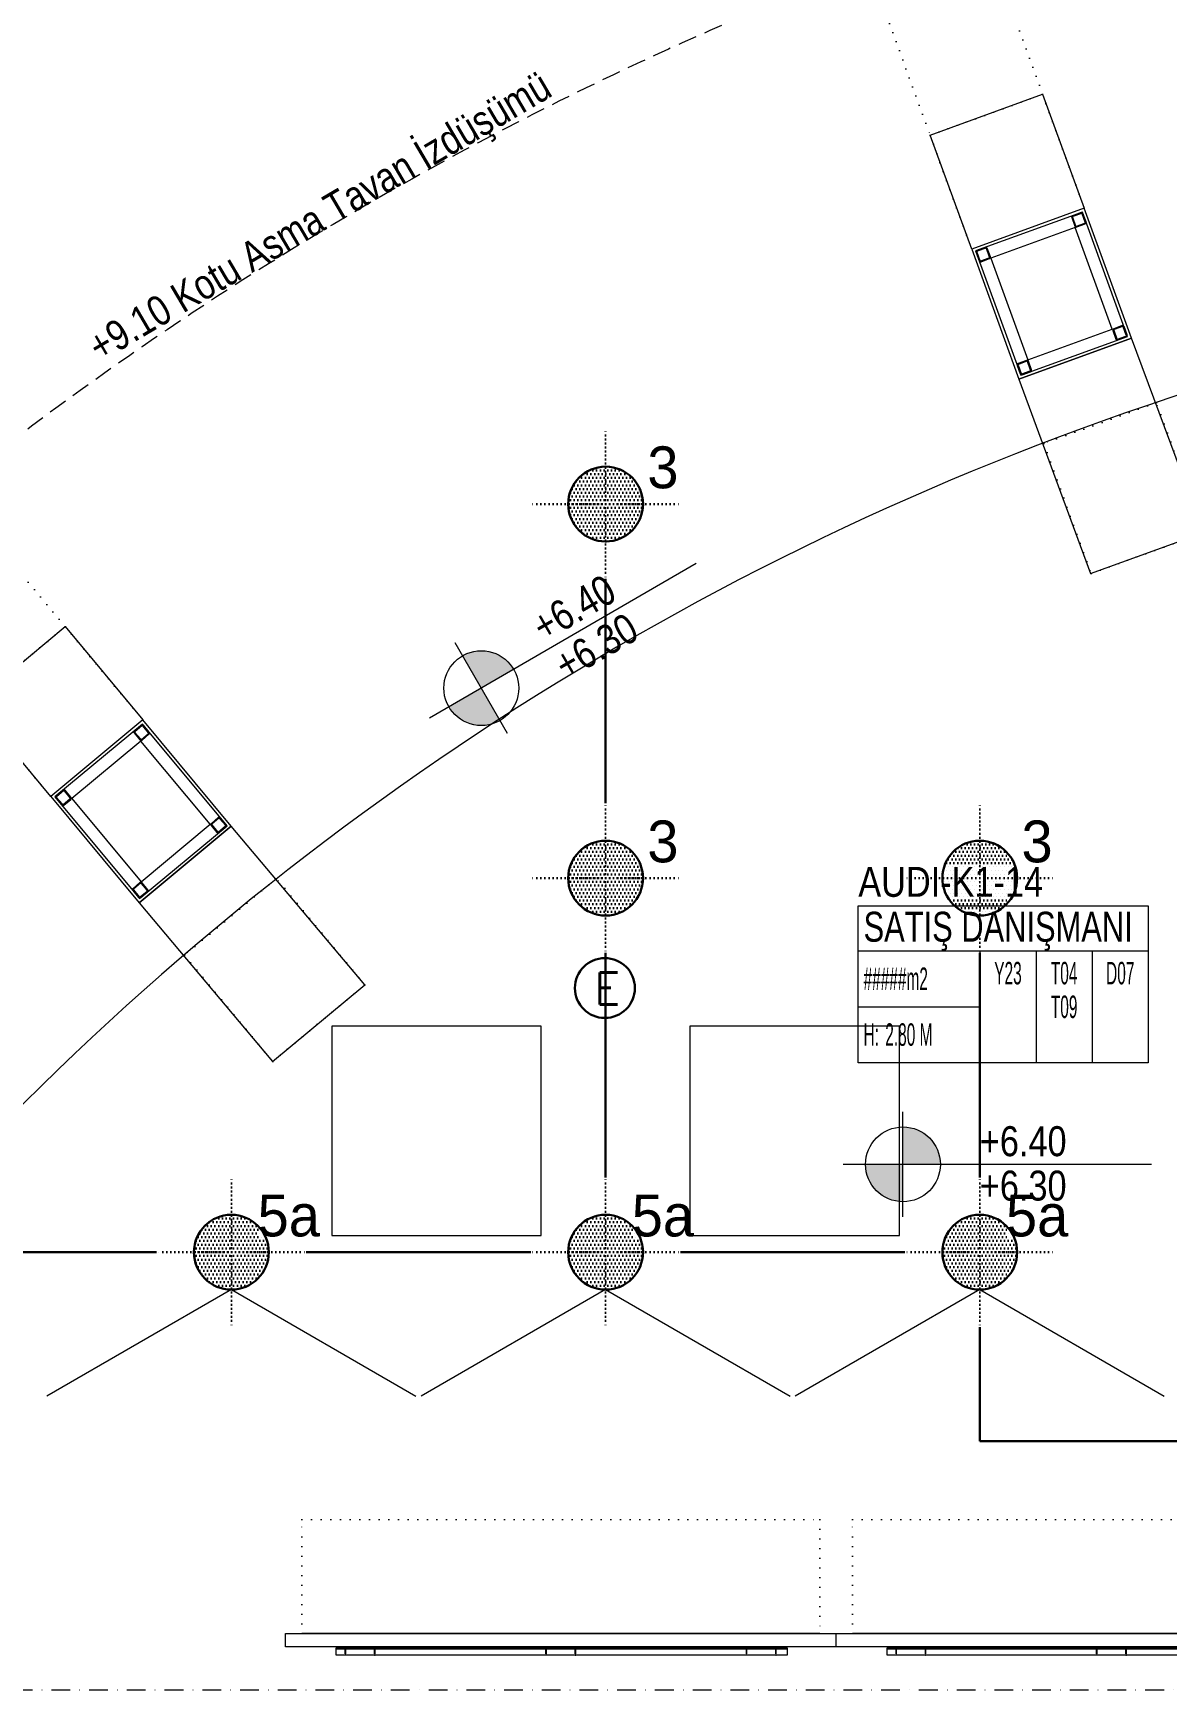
# Model space of a CAD drawing. Extents: x -1701 to 23780, y -363 to 7742.
# Drawn here: x 10022 to 10400, y 345 to 899 of the extents above; entities that cross this region are included whole.
import ezdxf
from ezdxf.enums import TextEntityAlignment as Align

# ---------------------------------------------------------------- set-up
doc = ezdxf.new("R2010")
doc.units = 0
doc.header["$LTSCALE"] = 25
doc.header["$MEASUREMENT"] = 0
doc.header["$PDMODE"] = 1
for name, pattern in [('Audi$0$DASHDOT2', [0.5, 0.25, -0.125, 0, -0.125]), ('Audi$0$DOT2', [0.125, 0, -0.125]), ('Audi$0$HIDDEN', [0.375, 0.25, -0.125]), ('DOT2', [0.125, 0, -0.125])]:
    doc.linetypes.add(name, pattern=pattern)
doc.layers.get('0').update_dxf_attribs({"color": 9, "lineweight": 9})
for name, color, linetype, lineweight in [('31', 9, 'Continuous', 9), ('Audi$0$05', 8, 'Continuous', 9), ('Audi$0$06C', 8, 'Continuous', 9), ('Audi$0$06D', 8, 'Continuous', 9), ('Audi$0$10', 8, 'Continuous', 9), ('Audi$0$11', 8, 'Continuous', 9), ('Audi$0$20', 8, 'Audi$0$DOT2', 9), ('Audi$0$21', 8, 'Continuous', 9), ('Audi$0$24', 8, 'Audi$0$DASHDOT2', 9), ('Audi$0$35', 8, 'Continuous', 9), ('E-ACİL AYDINLATMA KİTİ', 7, 'Continuous', 30), ('E-Aydınlatma', 7, 'Continuous', 30), ('E-KABLO', 7, 'Continuous', 30)]:
    doc.layers.add(name, color=color, linetype=linetype, lineweight=lineweight)
doc.styles.add('Audi$0$Arial', font='arial.ttf', dxfattribs={"height": 2.5})
doc.styles.add('Audi$0$MuuM_TEXT-STANDART', font='ARIALN.TTF')
doc.styles.add('E-YAZI', font='txttw.shx')
doc.styles.add('TX-TEXT', font='')
doc.styles.get('TX-TEXT').set_extended_font_data('TrSah Futura Lt BT')

# ---------------------------------------------------------------- blocks, each defined once
blk = doc.blocks.new('Audi$0$p-audi-furni')
at = {"layer": 'Audi$0$05', "lineweight": 0}
for p, q in [((0, 184), (4.5, 184)), ((0, 0), (0, 184)), ((4.5, 184), (4.5, 0)), ((4.5, 5.5), (4.5, 178.5)), ((-2.8, 166.99), (-0.3, 166.99)), ((-2.8, 16.34), (-2.8, 166.99)), ((-0.8, 164), (-0.8, 166.99)), ((-0.3, 164), (-0.3, 166.99)), ((-2.8, 163.8), (-2.8, 164)), ((-2.3, 163.8), (-2.3, 164)), ((-2.3, 164), (0, 164)), ((-2.3, 163.8), (0, 163.8)), ((-0.8, 154.2), (-0.8, 163.8)), ((-0.3, 154.2), (-0.3, 163.8)), ((-2.8, 154.2), (-2.8, 154)), ((-2.3, 154), (-2.3, 154.2)), ((-2.3, 154.2), (0, 154.2)), ((-2.3, 154), (0, 154)), ((-0.8, 97), (-0.8, 154)), ((-0.3, 97), (-0.3, 154)), ((-2.8, 96.8), (-2.8, 97)), ((-2.3, 96.8), (-2.3, 97)), ((-2.3, 97), (0, 97)), ((-2.3, 96.8), (0, 96.8)), ((-0.8, 87.2), (-0.8, 96.8)), ((-0.3, 87.2), (-0.3, 96.8)), ((-2.8, 87.2), (-2.8, 87)), ((-2.3, 87.2), (0, 87.2)), ((-2.3, 87), (-2.3, 87.2)), ((-2.3, 87), (0, 87)), ((-0.8, 30), (-0.8, 87)), ((-0.3, 30), (-0.3, 87)), ((-2.8, 29.8), (-2.8, 30)), ((-2.3, 29.8), (-2.3, 30)), ((-2.3, 30), (0, 30)), ((-2.3, 29.8), (0, 29.8)), ((-0.8, 20.2), (-0.8, 29.8)), ((-0.3, 20.2), (-0.3, 29.8)), ((-2.8, 20.2), (-2.8, 20)), ((-2.3, 20.2), (0, 20.2)), ((-2.3, 20), (-2.3, 20.2)), ((-2.3, 20), (0, 20)), ((-0.8, 16.34), (-0.8, 20)), ((-0.3, 16.34), (-0.3, 20)), ((-0.3, 16.34), (-2.8, 16.34)), ((0, 0), (4.5, 0)), ((0, 0), (4.5, 0)), ((0, -184), (0, 0)), ((4.5, 0), (4.5, -184)), ((4.5, -178.5), (4.5, -5.5)), ((-2.8, -17.01), (-0.3, -17.01)), ((-2.8, -167.66), (-2.8, -17.01)), ((-2.8, -20.2), (-2.8, -20)), ((-2.3, -20.2), (-2.3, -20)), ((-2.3, -20), (0, -20)), ((-2.3, -20.2), (0, -20.2)), ((-0.8, -20), (-0.8, -17.01)), ((-0.8, -29.8), (-0.8, -20.2)), ((-0.3, -20), (-0.3, -17.01)), ((-0.3, -29.8), (-0.3, -20.2)), ((-2.8, -29.8), (-2.8, -30)), ((-2.3, -30), (-2.3, -29.8)), ((-2.3, -29.8), (0, -29.8)), ((-2.3, -30), (0, -30)), ((-0.8, -87), (-0.8, -30)), ((-0.3, -87), (-0.3, -30)), ((-2.8, -87.2), (-2.8, -87)), ((-2.3, -87.2), (-2.3, -87)), ((-2.3, -87), (0, -87)), ((-2.3, -87.2), (0, -87.2)), ((-0.8, -96.8), (-0.8, -87.2)), ((-0.3, -96.8), (-0.3, -87.2)), ((-2.8, -96.8), (-2.8, -97)), ((-2.3, -96.8), (0, -96.8)), ((-2.3, -97), (-2.3, -96.8)), ((-2.3, -97), (0, -97)), ((-0.8, -154), (-0.8, -97)), ((-0.3, -154), (-0.3, -97)), ((-2.8, -154.2), (-2.8, -154)), ((-2.3, -154.2), (-2.3, -154)), ((-2.3, -154), (0, -154)), ((-2.3, -154.2), (0, -154.2)), ((-0.8, -163.8), (-0.8, -154.2)), ((-0.3, -163.8), (-0.3, -154.2)), ((-2.8, -163.8), (-2.8, -164)), ((-2.3, -163.8), (0, -163.8)), ((-2.3, -164), (-2.3, -163.8)), ((-2.3, -164), (0, -164)), ((-0.8, -167.66), (-0.8, -164)), ((-0.3, -167.66), (-0.3, -164)), ((-0.3, -167.66), (-2.8, -167.66)), ((0, -184), (4.5, -184))]:
    blk.add_line(p, q, dxfattribs=at)
at = {"layer": 'Audi$0$20', "color": 2, "lineweight": 0}
for p, q in [((4.5, 178.5), (42.5, 178.5)), ((42.5, 178.5), (42.5, 5.5)), ((42.5, 5.5), (4.5, 5.5)), ((4.5, -5.5), (42.5, -5.5)), ((42.5, -5.5), (42.5, -178.5)), ((42.5, -178.5), (4.5, -178.5))]:
    blk.add_line(p, q, dxfattribs=at)
blk = doc.blocks.new('Audi$0$0_elevationtarget-p')
h = blk.add_hatch(color=256)
h.paths.add_polyline_path([(2.5, 0, 0.414214), (0, 2.5), (0, 0)])
h.paths.add_polyline_path([(0, 0), (-2.5, 0, 0.414214), (0, -2.5)])
blk.add_line((0, -3.5), (0, 3.5))
blk.add_lwpolyline([(16.6, 0), (-4, 0)])
blk.add_circle((0, 0), 2.5)
at = {"style": 'Audi$0$Arial'}
blk.add_attdef('BITMISKOT', text='', height=2, dxfattribs=at).set_placement((4.5, 0), align=Align.BOTTOM_LEFT)
blk.add_attdef('KABAKOT', text='', height=2, dxfattribs=at).set_placement((4.5, -0.59), align=Align.TOP_LEFT)
blk = doc.blocks.new('Audi$0$Prf-40x40')
for points in [[(1.5, -2), (-1.5, -2, -0.414214), (-2, -1.5), (-2, 1.5, -0.414214), (-1.5, 2), (1.5, 2, -0.414214), (2, 1.5), (2, -1.5, -0.414214)], [(1.5, -1.7), (-1.5, -1.7, -0.414214), (-1.7, -1.5), (-1.7, 1.5, -0.414214), (-1.5, 1.7), (1.5, 1.7, -0.414214), (1.7, 1.5), (1.7, -1.5, -0.414214)]]:
    blk.add_lwpolyline(points, format="xyb", close=True)
at = {"color": 252}
blk.add_point((0, 0), dxfattribs=at)
blk = doc.blocks.new('Audi$0$p-kolon-eğri-3')
blk.add_lwpolyline([(29.51, -35.57), (60.28, -9.97), (86.19, -41.15), (55.45, -66.74)], close=True)
at = {"layer": 'Audi$0$06C'}
blk.add_lwpolyline([(115.72, -76.67), (84.96, -102.23), (129.46, -155.33), (160.36, -129.66), (115.72, -76.67)], close=True, dxfattribs=at)
at = {"layer": 'Audi$0$06D'}
blk.add_lwpolyline([(62.48, -67.35), (85.61, -95.19), (108.68, -76.02), (85.56, -48.18)], close=True, dxfattribs=at)
at = {"layer": 'Audi$0$11'}
for points in [[(55.44, -66.7), (84.96, -102.23), (115.72, -76.67), (86.21, -41.13)], [(56.85, -66.83), (85.09, -100.83), (114.31, -76.54), (86.08, -42.54)]]:
    blk.add_lwpolyline(points, close=True, dxfattribs=at)
at = {"layer": 'Audi$0$20', "lineweight": 0}
for points in [[(0, 0), (29.51, -35.53), (60.28, -9.97), (30.77, 25.57)], [(100.08, -119.69), (129.6, -155.22), (160.36, -129.66), (130.85, -94.12)]]:
    blk.add_lwpolyline(points, close=True, dxfattribs=at)
for points in [[(60.28, -9.97), (86.21, -41.13)], [(29.49, -35.55), (55.43, -66.72)]]:
    blk.add_lwpolyline(points, dxfattribs=at)
at = {"layer": 'Audi$0$10', "xscale": -0.9999999999999998, "rotation": 129.7265167688524}
for p in [(85.82, -45.36), (59.67, -67.09), (111.51, -76.27), (85.35, -98)]:
    blk.add_blockref('Audi$0$Prf-40x40', p, dxfattribs=at)
blk = doc.blocks.new('Audi$0$0_roomno2-flat-2')
at = {"layer": 'Audi$0$21'}
blk.add_lwpolyline([(96.88, -52.5), (0, -52.5), (0, 0), (96.88, 0)], close=True, dxfattribs=at)
for points in [[(0, -15), (96.88, -15)], [(40.62, -15), (40.62, -52.5)], [(59.38, -15), (59.38, -52.5)], [(78.12, -15), (78.12, -52.5)], [(0, -33.75), (40.62, -33.75)]]:
    blk.add_lwpolyline(points, dxfattribs=at)
at = {"layer": 'Audi$0$21', "style": 'Audi$0$MuuM_TEXT-STANDART', "width": 0.6}
blk.add_text('H:', height=7.5, dxfattribs=at).set_placement((1.75, -43.04), align=Align.MIDDLE_LEFT)
at = {"layer": 'Audi$0$21', "style": 'Audi$0$Arial'}
blk.add_attdef('ODANO', (0, 5.85), '', height=10, dxfattribs=at)
blk.add_attdef('MEKANADI', text='', height=10, dxfattribs=at).set_placement((1.75, -15), align=Align.BOTTOM_LEFT)
at = {"layer": 'Audi$0$21', "style": 'Audi$0$MuuM_TEXT-STANDART', "width": 0.6}
for tag, p in [('M2', (1.75, -24.38)), ('TEMIZTAVANYUKSEKLIGI', (9, -43.04))]:
    blk.add_attdef(tag, text='', height=7.5, dxfattribs=at).set_placement(p, align=Align.MIDDLE_LEFT)
for tag, p in [('YER01', (50, -22.5)), ('TAVAN01', (68.75, -22.5)), ('DUVAR01', (87.5, -22.5)), ('YER02', (50, -33.75)), ('TAVAN02', (68.75, -33.75)), ('DUVAR02', (87.5, -33.75)), ('YER03', (50, -45)), ('TAVAN03', (68.75, -45)), ('DUVAR03', (87.5, -45))]:
    blk.add_attdef(tag, text='', height=7.5, dxfattribs=at).set_placement(p, align=Align.MIDDLE_CENTER)
blk = doc.blocks.new('Audi$0$p-audi_vitrine1')
blk.add_lwpolyline([(0, 0), (70, 0), (70, -70), (0, -70)], close=True)
blk = doc.blocks.new('Audi')
at = {"layer": 'Audi$0$20', "linetype": 'Audi$0$HIDDEN', "lineweight": 0}
blk.add_lwpolyline([(9468.15, 347.65, -0.306499), (10707.5, 1186.14, -0.306499)], format="xyb", dxfattribs=at)
blk.add_arc((10707.5, -149.03), 1144.79, 90, 155.56908, dxfattribs=at)
at = {"layer": 'Audi$0$24'}
blk.add_lwpolyline([(6827.5, 345), (11027.5, 345)], dxfattribs=at)
at = {"layer": 'Audi$0$35'}
blk.add_arc((10707.5, -149.03), 975, 90.11753, 149.41968, dxfattribs=at)
for name, p, rotation in [('Audi$0$p-kolon-eğri-3', (10305.64, 907.92), 340.2644931159894), ('Audi$0$p-audi-furni', (10290.03, 359.39), 90)]:
    blk.add_blockref(name, p, dxfattribs=dict(rotation=rotation))
blk.add_blockref('Audi$0$p-kolon-eğri-3', (9972.22, 710.25))
ref = blk.add_blockref('Audi$0$0_roomno2-flat-2', (10297.43, 607.01))
ref.add_attrib('ODANO', 'AUDI-K1-14', dxfattribs={"layer": 'Audi$0$21', "height": 10, "style": 'Audi$0$MuuM_TEXT-STANDART'}).set_placement((10297.43, 607.01), align=Align.BOTTOM_LEFT)
ref.add_attrib('MEKANADI', 'SATIŞ DANIŞMANI', dxfattribs={"layer": 'Audi$0$21', "height": 10, "style": 'Audi$0$MuuM_TEXT-STANDART', "width": 0.9}).set_placement((10299.18, 592.01), align=Align.BOTTOM_LEFT)
ref.add_attrib('M2', '#####m2', dxfattribs={"layer": 'Audi$0$21', "height": 7.5, "style": 'Audi$0$MuuM_TEXT-STANDART', "width": 0.6}).set_placement((10299.18, 582.63), align=Align.MIDDLE_LEFT)
ref.add_attrib('TEMIZTAVANYUKSEKLIGI', '2.80 M', dxfattribs={"layer": 'Audi$0$21', "height": 7.5, "style": 'Audi$0$MuuM_TEXT-STANDART', "width": 0.6}).set_placement((10306.43, 563.97), align=Align.MIDDLE_LEFT)
ref.add_attrib('YER01', 'Y23', dxfattribs={"layer": 'Audi$0$21', "height": 7.5, "style": 'Audi$0$MuuM_TEXT-STANDART', "width": 0.6}).set_placement((10347.43, 584.51), align=Align.MIDDLE_CENTER)
ref.add_attrib('TAVAN01', 'T04', dxfattribs={"layer": 'Audi$0$21', "height": 7.5, "style": 'Audi$0$MuuM_TEXT-STANDART', "width": 0.6}).set_placement((10366.18, 584.51), align=Align.MIDDLE_CENTER)
ref.add_attrib('DUVAR01', 'D07', dxfattribs={"layer": 'Audi$0$21', "height": 7.5, "style": 'Audi$0$MuuM_TEXT-STANDART', "width": 0.6}).set_placement((10384.93, 584.51), align=Align.MIDDLE_CENTER)
ref.add_attrib('TAVAN02', 'T09', dxfattribs={"layer": 'Audi$0$21', "height": 7.5, "style": 'Audi$0$MuuM_TEXT-STANDART', "width": 0.6}).set_placement((10366.18, 573.26), align=Align.MIDDLE_CENTER)
at = {"layer": 'Audi$0$05', "xscale": -1}
for p in [(10191.51, 566.81), (10311.15, 566.81)]:
    blk.add_blockref('Audi$0$p-audi_vitrine1', p, dxfattribs=at)
at = {"layer": 'Audi$0$21'}
ref = blk.add_blockref('Audi$0$0_elevationtarget-p', (10171.48, 679.74), dxfattribs=dict(at, xscale=5, yscale=5, zscale=0.5, rotation=30.07505846568335))
ref.add_attrib('BITMISKOT', ' +6.40', dxfattribs={"layer": '0', "height": 10, "rotation": 30.0751, "style": 'Audi$0$MuuM_TEXT-STANDART'}).set_placement((10191.08, 690.78), align=Align.BOTTOM_LEFT)
ref.add_attrib('KABAKOT', ' +6.30', dxfattribs={"layer": '0', "height": 10, "rotation": 30.0751, "style": 'Audi$0$MuuM_TEXT-STANDART'}).set_placement((10198.52, 677.94), align=Align.BOTTOM_LEFT)
ref = blk.add_blockref('Audi$0$0_elevationtarget-p', (10312.33, 520.61), dxfattribs=dict(at, xscale=5, yscale=5, zscale=0.5))
ref.add_attrib('BITMISKOT', ' +6.40', dxfattribs={"layer": '0', "height": 10, "style": 'Audi$0$MuuM_TEXT-STANDART'}).set_placement((10334.83, 520.34), align=Align.BOTTOM_LEFT)
ref.add_attrib('KABAKOT', ' +6.30', dxfattribs={"layer": '0', "height": 10, "style": 'Audi$0$MuuM_TEXT-STANDART'}).set_placement((10334.83, 505.51), align=Align.BOTTOM_LEFT)
at = {"layer": 'Audi$0$21', "style": 'Audi$0$MuuM_TEXT-STANDART'}
blk.add_text('+9.10 Kotu Asma Tavan İzdüşümü ', height=10, rotation=30.5004, dxfattribs=at).set_placement((10044.07, 788.53))
blk = doc.blocks.new('p-bur-VW-spotlight')
at = {"layer": 'E-Aydınlatma'}
h = blk.add_hatch(dxfattribs=at)
h.set_pattern_fill('DOTS', color=4, scale=20)
edge = h.paths.add_edge_path()
edge.add_arc((0, 0), 12.5, 0, 360)
at = {"layer": 'E-Aydınlatma', "color": 4, "linetype": 'DOT2', "ltscale": 0.4}
for q in [(0, 25), (-25, 0), (0, -25), (25, 0)]:
    blk.add_line((0, 0), q, dxfattribs=at)
at = {"layer": 'E-Aydınlatma', "color": 4, "linetype": 'ByBlock'}
blk.add_circle((0, 0), 12.5, dxfattribs=at)
at = {"layer": 'E-Aydınlatma', "color": 4, "style": 'TX-TEXT', "text_generation_flag": 4}
blk.add_attdef('W', text='', height=14, rotation=180, dxfattribs=at).set_placement((19.53, 11.56), align=Align.MIDDLE_CENTER)
blk = doc.blocks.new('100_ACİL AYDINLATMA KİTİ')
at = {"layer": 'E-ACİL AYDINLATMA KİTİ', "color": 3}
blk.add_circle((0, 0), 1.251, dxfattribs=at)
at = {"layer": 'E-ACİL AYDINLATMA KİTİ', "color": 3, "style": 'E-YAZI'}
blk.add_text('E', height=1.34, dxfattribs=at).set_placement((-0.448, -0.694))

msp = doc.modelspace()

# ---------------------------------------------------------------- linework, layer by layer
at = {"layer": '31'}
for points in [[(10088, 478.75), (10026.35, 443.16)], [(10088, 478.75), (10149.65, 443.16)], [(10213, 478.75), (10151.35, 443.16)], [(10213, 478.75), (10274.65, 443.16)], [(10338, 478.75), (10276.35, 443.16)], [(10338, 478.75), (10399.65, 443.16)]]:
    msp.add_lwpolyline(points, dxfattribs=at)
at = {"layer": 'E-KABLO', "color": 6}
for p, q in [((10213, 641.25), (10213, 716.25)), ((10212.94, 516.25), (10212.94, 591.25)), ((10338, 516.25), (10338, 591.25)), ((10063, 491.25), (9988, 491.25)), ((10188, 491.25), (10113, 491.25)), ((10313, 491.25), (10238, 491.25)), ((10338, 466.25), (10338, 428.07)), ((10338, 428.07), (10687.1, 428.07))]:
    msp.add_line(p, q, dxfattribs=at)

# ---------------------------------------------------------------- block references
at = {"color": 6}
msp.add_blockref('Audi', (0, 0), dxfattribs=at)
at = {"layer": '31', "color": 2, "linetype": 'ByBlock'}
ref = msp.add_blockref('p-bur-VW-spotlight', (10213, 741.25), dxfattribs=at)
ref.add_attrib('W', '3', dxfattribs={"layer": '0', "height": 14, "rotation": 180, "style": 'TX-TEXT', "text_generation_flag": 6}).set_placement((10232.15, 742.32), align=Align.BOTTOM_CENTER)
ref = msp.add_blockref('p-bur-VW-spotlight', (10213, 616.25), dxfattribs=at)
ref.add_attrib('W', '3', dxfattribs={"layer": '0', "height": 14, "rotation": 180, "style": 'TX-TEXT', "text_generation_flag": 6}).set_placement((10232.15, 617.32), align=Align.BOTTOM_CENTER)
ref = msp.add_blockref('p-bur-VW-spotlight', (10338, 616.25), dxfattribs=at)
ref.add_attrib('W', '3', dxfattribs={"layer": '0', "height": 14, "rotation": 180, "style": 'TX-TEXT', "text_generation_flag": 6}).set_placement((10357.15, 617.32), align=Align.BOTTOM_CENTER)
at = {"layer": '31'}
ref = msp.add_blockref('p-bur-VW-spotlight', (10088, 491.25), dxfattribs=at)
ref.add_attrib('W', '5a', dxfattribs={"layer": '0', "height": 14, "rotation": 180, "style": 'TX-TEXT', "text_generation_flag": 6}).set_placement((10107.15, 492.32), align=Align.BOTTOM_CENTER)
ref = msp.add_blockref('p-bur-VW-spotlight', (10213, 491.25), dxfattribs=at)
ref.add_attrib('W', '5a', dxfattribs={"layer": '0', "height": 14, "rotation": 180, "style": 'TX-TEXT', "text_generation_flag": 6}).set_placement((10232.15, 492.32), align=Align.BOTTOM_CENTER)
ref = msp.add_blockref('p-bur-VW-spotlight', (10338, 491.25), dxfattribs=at)
ref.add_attrib('W', '5a', dxfattribs={"layer": '0', "height": 14, "rotation": 180, "style": 'TX-TEXT', "text_generation_flag": 6}).set_placement((10357.15, 492.32), align=Align.BOTTOM_CENTER)
at = {"layer": 'E-ACİL AYDINLATMA KİTİ', "xscale": 8, "yscale": 8, "zscale": 8}
msp.add_blockref('100_ACİL AYDINLATMA KİTİ', (10212.77, 579.52), dxfattribs=at)

doc.saveas('drawing.dxf')
